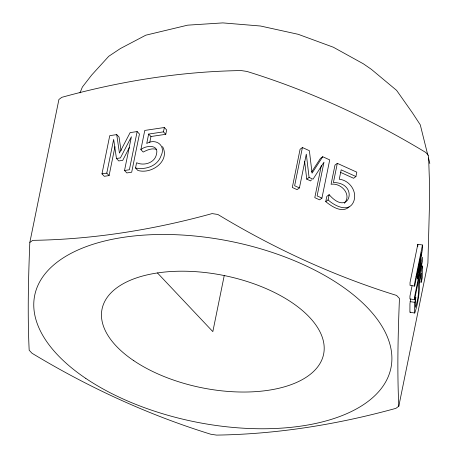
<?xml version="1.0" encoding="UTF-8"?>
<svg xmlns="http://www.w3.org/2000/svg" width="458" height="458" viewBox="0 0 458 458"><rect width="100%" height="100%" fill="white"/><g stroke="black" fill="none" stroke-linecap="round" stroke-linejoin="round"><path stroke-width="0.69" d="M414.587 299.652L414.605 296.744L421.469 262.995L417.398 278.996L417.415 276.621L421.537 252.335L414.667 286.084L410.03 285.386L410.047 282.494L417.816 244.291L422.459 244.996L422.431 249.186L418.452 272.642L422.385 257.236L422.362 261.449L414.587 299.652L409.944 298.948L409.962 296.04L412.068 285.712M414.667 286.084L414.685 283.193L422.459 244.996M417.805 246.387L417.816 244.291M419.391 281.825L421.377 282.128L421.429 273.237L419.522 282.632C419.58 292.822 418.091 303.454 414.748 313.02L410.11 312.316L409.899 311.972L409.956 303.648L410.643 299.017M421.005 265.829L422.333 266.029L422.265 277.777L421.377 282.128M29.816 242.505C28.385 278.39 27.44 314.337 29.175 350.227L32.031 353.261C88.176 387.216 148.054 414.834 210.777 434.23L216.531 435.1C277.233 434.195 337.449 424.486 395.918 408.347L398.809 406.189L427.904 263.167L429.524 202.934L429.346 178.574L428.551 155.445L425.688 152.411C369.543 118.456 309.665 90.833 246.942 71.442L241.194 70.572C180.486 71.471 120.271 81.186 61.801 97.325L58.91 99.483L29.816 242.505L32.707 240.347C93.415 239.442 153.63 229.733 212.094 213.594L217.848 214.464C273.993 248.419 333.871 276.042 396.588 295.433L399.45 298.461C398.019 334.351 397.08 370.293 398.809 406.189M422.333 266.029L418.429 285.219C419.247 292.593 417.73 300.419 415.503 307.433L415.309 303.786L415.818 297.099C414.725 302.234 413.803 307.839 414.748 313.02M114.975 146.657L109.09 175.586L104.281 176.301L101.974 173.857L109.743 135.654L116.727 134.612L119.034 137.056L121.049 150.728M109.09 175.586L106.783 173.141L113.653 139.392L116.464 158.497L118.771 160.941L122.727 160.352L129.511 147.281M116.727 134.612L119.446 153.064L130.129 132.614L137.142 131.566L139.45 134.017L131.681 172.214L126.843 172.935L124.53 170.49L131.4 136.742L120.42 157.907L116.464 158.497M137.142 131.566L129.374 169.769L124.53 170.49M162.544 146.526C170.479 161.13 151.415 174.572 137.835 170.428L135.528 167.983L136.599 162.739C144.121 166.185 155.136 162.836 156.539 153.882C159.126 144.173 145.581 145.363 140.869 149.623L143.182 152.067C147.207 149.972 152.159 147.739 156.699 149.503M140.869 149.623L144.774 130.433L164.336 127.513L166.643 129.958L165.762 134.309L150.957 136.513L148.65 134.068L163.454 131.864L165.762 134.309M148.65 134.068L146.743 143.463C155.972 137.932 166.294 145.644 160.993 155.926C157.5 166.111 145.346 170.113 135.528 167.983M149.732 142.553L150.957 136.513M163.454 131.864L164.336 127.513M224.22 275.653L212.833 331.621L157.449 272.939M322.724 156.733L312.064 173.147L309.373 150.688L302.412 147.533L294.637 185.736L299.435 187.906L306.299 154.157L309.087 177.412L313.032 179.198L323.983 162.166L317.119 195.915L321.94 198.102L329.714 159.899L322.724 156.733L320.394 158.479L311.635 171.956M321.373 165.286L314.789 197.661L319.61 199.843L321.94 198.102M349.128 206.953C342.012 213.405 331.81 206.552 325.747 201.646L326.812 196.402L329.147 194.661C349.631 218.38 359.587 182.587 333.413 182.536L337.317 163.346L356.811 172.174L355.923 176.525L353.593 178.265L340.769 172.46M325.747 201.646L328.077 199.906L329.147 194.661M79.967 92.917L82.388 87.026L91.646 75.078L108.769 56.277L120.362 48.559L145.81 35.186L187.66 25.161L222.834 22.9L260.55 26.02L298.232 34.316L333.315 47.214L363.412 63.839L371.369 69.335L396.617 90.381L412.429 112.834L420.278 124.828L427.841 155.233M311.451 179.765L310.696 180.939L306.751 179.152L304.644 161.537M344.342 203.283C352.185 194.598 341.027 182.593 331.082 184.276L334.987 165.086L337.317 163.346M410.11 312.316L410.402 312.018M302.412 147.533L300.076 149.274L292.307 187.477L297.099 189.646L299.435 187.906M306.751 179.152L309.087 177.412M101.974 173.857L106.783 173.141M416.087 276.42L417.415 276.621M410.11 301.639L414.748 302.343M355.923 176.525L341.176 169.844L339.264 179.233C349.798 180.246 357.87 192.068 353.456 202.098C348.458 213.107 334.432 205.751 328.077 199.906M428.493 157.981L429.804 163.483M133.839 360.727A113.057 57.21 11.5 0 0 320.319 362.919A113.057 57.21 11.5 0 0 184.339 271.21A113.057 57.21 11.5 0 0 133.839 360.727M85.818 378.417A181.774 91.984 11.5 0 0 385.653 381.949A181.774 91.984 11.5 0 0 167.021 234.49A181.774 91.984 11.5 0 0 85.818 378.417"/></g></svg>
